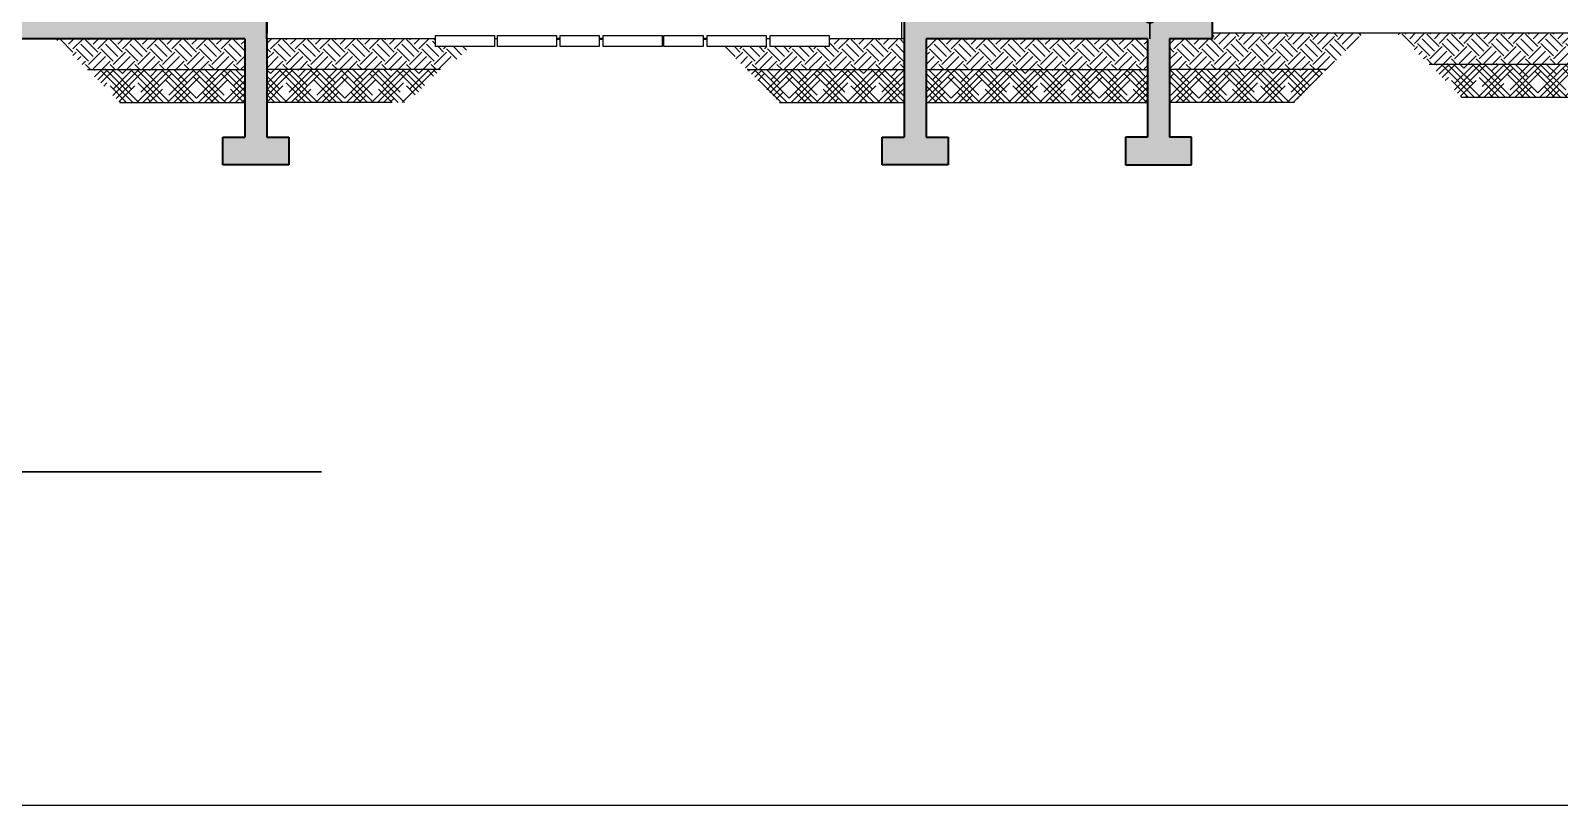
# Model space of a CAD drawing. Header units: metres. Extents: x -44 to 358, y -246 to 48.
# Drawn here: x 324.74 to 338.63, y -0.53 to 6.51 of the extents above; entities that cross this region are included whole.
import ezdxf

# ---------------------------------------------------------------- set-up
doc = ezdxf.new("R2010")
doc.units = ezdxf.units.M
doc.header["$LTSCALE"] = 0.3
doc.header["$PDMODE"] = 3
doc.linetypes.add('CONTINU', pattern=[0])
for name, color, linetype, lineweight in [('A-FLOR', 253, 'Continuous', 0), ('corte', 7, 'Continuous', 30), ('SE-2', 252, 'Continuous', 9)]:
    doc.layers.add(name, color=color, linetype=linetype, lineweight=lineweight)
doc.layers.add('DIMENSIONES', color=7, linetype='Continuous')
doc.layers.add('TEXTOS', color=4, linetype='Continuous')
doc.layers.add('PUERTA', color=2, linetype='Continuous', plot=False)
doc.layers.add('RELLENO SECCION', color=8, linetype='Continuous', lineweight=0, transparency=0.4)
doc.styles.add('ESC100-2mm', font='arial.ttf', dxfattribs={"height": 0.15})
doc.dimstyles.new('DIMS100', dxfattribs={"dimtxt": 0.15, "dimasz": 0.2, "dimexe": 0.1, "dimexo": 0.1, "dimgap": 0.05, "dimtad": 2, "dimzin": 4, "dimdsep": 46, "dimtxsty": 'ESC100-2mm', "dimblk": 'DOTSMALL', "dimcen": 0.1, "dimdle": 0.1, "dimclrd": 256, "dimclre": 256, "dimclrt": 1, "dimadec": 0, "dimazin": 0, "dimtfac": 1, "dimtix": 1, "dimtmove": 2, "dimatfit": 3, "dimfxl": 1, "dimtolj": 1, "dimtzin": 0, "dimlwd": -1, "dimarcsym": 0})
pattern_1 = [(45, (-653.725915, -44.616927), (0.0841899011, 0.1403165019), [0.635, -0.3175]), (135, (-653.725915, -44.616927), (0.0841899011, -0.1403165019), [0.635, -0.3175])]
pattern_2 = [(45, (-653.72592, -44.61693), (1e-17, 0.224506403), [0.15875, -0.15875]), (45, (-653.76801, -44.57483), (1e-17, 0.224506403), [0.15875, -0.15875]), (45, (-653.8101, -44.53274), (1e-17, 0.224506403), [0.15875, -0.15875]), (135, (-653.8101, -44.50467), (-0.224506403, 1e-17), [0.15875, -0.15875]), (135, (-653.76801, -44.46258), (-0.224506403, 1e-17), [0.15875, -0.15875]), (135, (-653.72592, -44.42048), (-0.224506403, 1e-17), [0.15875, -0.15875])]

# ---------------------------------------------------------------- blocks, each defined once
blk = doc.blocks.new('_DotSmall')
at = {"layer": 'PUERTA', "color": 0, "linetype": 'Continuous', "const_width": 0.5}
blk.add_lwpolyline([(-0.0625, 0, 1), (0.0625, 0, 1)], format="xyb", close=True, dxfattribs=at)
blk = doc.blocks.new('*D1136')
at = {"layer": 'DEFPOINTS', "color": 0, "transparency": 16777216}
for p in [(334.911, 6.813), (335.103, 6.813), (335.103, 6.638)]:
    blk.add_point(p, dxfattribs=at)
at = {"layer": 'DIMENSIONES', "transparency": 16777216}
for p, q in [((334.911, 6.813), (334.911, 7.013)), ((334.911, 6.638), (334.911, 6.813)), ((334.911, 6.638), (334.911, 6.438))]:
    blk.add_line(p, q, dxfattribs=at)
at = {"layer": 'DIMENSIONES', "lineweight": -2, "transparency": 16777216}
for p, q in [((335.003, 6.813), (334.911, 6.813)), ((335.003, 6.638), (334.911, 6.638))]:
    blk.add_line(p, q, dxfattribs=at)
at = {"layer": 'DIMENSIONES', "transparency": 16777216, "xscale": 0.2, "yscale": 0.2, "zscale": 0.2}
for p, rotation in [((334.911, 6.813), 270), ((334.911, 6.638), 90)]:
    blk.add_blockref('_DotSmall', p, dxfattribs=dict(at, rotation=rotation))
at = {"layer": 'DIMENSIONES', "color": 5, "transparency": 16777216, "insert": (334.785, 6.726), "char_height": 0.15, "attachment_point": 5, "rotation": 90, "style": 'ESC100-2mm'}
blk.add_mtext('\\A1;.18', dxfattribs=at)

msp = doc.modelspace()

# ---------------------------------------------------------------- hatches: boundary and pattern name
at = {"layer": 'RELLENO SECCION', "linetype": 'CONTINU', "transparency": 33554495}
h = msp.add_hatch(color=256, dxfattribs=at)
h.dxf.hatch_style = 1
h.paths.add_polyline_path([(326.6838503, 10.4383447), (326.6838503, 6.6083447), (320.8838503, 6.6083447), (320.8838503, 6.4383447), (320.8838503, 5.5433447), (320.6838144, 5.5433447), (320.6838144, 5.2933447), (321.2838144, 5.2933447), (321.2838144, 5.5433447), (321.0838503, 5.5433447), (321.0838503, 6.4383447), (326.6838503, 6.4383447), (326.6838503, 5.5433447), (326.4838863, 5.5433447), (326.4838863, 5.2933447), (327.0838863, 5.2933447), (327.0838863, 5.5433447), (326.8838503, 5.5433447), (326.8838503, 6.4383447), (326.8838503, 14.1833456), (327.6338503, 13.9396558), (327.6338503, 13.8383447), (327.7838503, 13.8383447), (327.7838503, 14.0318571), (326.8838503, 14.3242848), (323.8838503, 16.0563356), (320.9503243, 14.3626636), (319.972928, 14.0450883), (319.972928, 13.8383447), (320.122928, 13.8383447), (320.122928, 13.9361069), (320.8838503, 14.1833456), (320.8838503, 13.4383447), (320.9867099, 13.4383447), (320.9867099, 13.4471429), (320.9987099, 13.4471429), (320.9987099, 13.4383447), (321.0838503, 13.4383447), (321.0838503, 14.2665498), (323.3338503, 15.5655879), (323.3338503, 13.4383447), (323.4338503, 13.4383447), (323.4338503, 15.6233229), (323.8838503, 15.8831306), (324.6338503, 15.4501179), (324.6338503, 10.6083447), (323.3338503, 10.6083447), (321.0838503, 10.6083447), (321.0838503, 11.4383447), (320.8838503, 11.4383447), (320.8838503, 10.6383447), (320.2838503, 10.6383447), (320.2838503, 11.4383447), (320.0838503, 11.4383447), (320.0838503, 10.4383447), (320.8838503, 10.4383447), (320.8838503, 9.4383447), (321.0838503, 9.4383447), (321.0838503, 10.4383447), (323.3338503, 10.4383447), (323.3338503, 9.4383447), (323.4338503, 9.4383447), (323.4338503, 10.4383447), (324.6338503, 10.4383447), (324.6338503, 6.6083638), (324.7838503, 6.6083638), (324.7838503, 10.4383447)])
h.paths.add_polyline_path([(324.7838503, 10.6083447), (324.7838503, 15.3635153), (326.6838503, 14.2665498), (326.6838503, 10.6083447)], flags=16)
h.paths.add_polyline_path([(324.7838503, 10.7355796), (324.7838503, 10.7559406), (325.0370756, 10.7113768), (325.0421829, 10.7402179), (325.0456956, 10.7599596), (325.3248941, 10.7108249), (325.3284177, 10.7306838), (325.3482545, 10.7271641), (325.3421634, 10.6873233), (325.0618181, 10.7367557), (325.0543448, 10.6878752)], flags=0)
h.paths.add_polyline_path([(324.7838503, 11.0573114), (324.7838503, 11.0875228), (325.3318942, 11.0875228), (325.3318942, 11.0371705), (325.3016827, 11.0371705), (325.3016827, 11.0573114)], flags=0)
h.paths.add_polyline_path([(324.7838503, 11.4875228), (324.7838503, 11.5177343), (325.3318942, 11.5177343), (325.3318942, 11.4673819), (325.3016827, 11.4673819), (325.3016827, 11.4875228)], flags=0)
edge = h.paths.add_edge_path(flags=0)
edge.add_line((325.6673005, 11.5500625), (325.7869031, 11.5500625))
edge.add_line((325.7869031, 11.5500625), (325.7869031, 11.5300625))
edge.add_line((325.7869031, 11.5300625), (325.6673005, 11.5300625))
edge.add_arc((325.6369031, 11.5400625), 0.032, 18.20995686, 341.79004314, ccw=False)
h.paths.add_polyline_path([(324.7838503, 13.4378752), (324.7838503, 13.4680866), (325.3318942, 13.4680866), (325.3318942, 13.4177343), (325.3016827, 13.4177343), (325.3016827, 13.4378752)], flags=0)
h = msp.add_hatch(color=256, dxfattribs=at)
h.dxf.hatch_style = 1
h.paths.add_polyline_path([(338.8769937, 10.6383447), (338.8769937, 9.8383447), (339.0769937, 9.8383447), (339.0769937, 10.4383447), (340.682928, 10.4383447), (340.682928, 9.8383447), (340.872928, 9.8383447), (340.872928, 9.8883447), (340.872928, 10.6383447)])
h.paths.add_polyline_path([(338.8769937, 6.6083447), (338.8769937, 6.4383447), (340.872928, 6.4383447), (340.872928, 6.6083447)])
h.paths.add_polyline_path([(332.6783891, 6.6083447), (332.6783891, 6.4383447), (335.4792022, 6.4383447), (335.4792022, 6.6383447), (335.0898373, 6.6383447), (335.0898373, 6.6083447)])
h.paths.add_polyline_path([(332.5983891, 10.6083447), (332.5983891, 10.4383447), (332.6783891, 10.4383447), (332.6783891, 9.8383447), (332.8783891, 9.8383447), (332.8783891, 9.8883447), (332.8783891, 10.4383447), (334.872928, 10.4383447), (334.872928, 9.8883447), (334.872928, 9.8383447), (335.072928, 9.8383447), (335.072928, 10.6083447), (334.872928, 10.6083447)])
h = msp.add_hatch(color=256, dxfattribs=at)
h.dxf.hatch_style = 1
h.paths.add_polyline_path([(332.8783891, 6.4383447), (332.6783891, 6.4383447), (332.6783891, 5.5433447), (332.4784251, 5.5433447), (332.4784251, 5.2933447), (333.0784251, 5.2933447), (333.0784251, 5.5433447), (332.8783891, 5.5433447)])
h = msp.add_hatch(color=256, dxfattribs=at)
h.dxf.hatch_style = 1
h.paths.add_polyline_path([(334.8898373, 6.4383447), (335.0898373, 6.4383447), (335.0898373, 5.5433447), (335.2898014, 5.5433447), (335.2898014, 5.2933447), (334.6898014, 5.2933447), (334.6898014, 5.5433447), (334.8898373, 5.5433447)])
at = {"layer": 'SE-2'}
h = msp.add_hatch(dxfattribs=at)
h.set_pattern_fill('EARTH', color=256, scale=0.025, angle=45)
h.set_pattern_definition(pattern_2)
h.paths.add_polyline_path([(324.9613041, 6.4383447), (326.6839222, 6.4383447), (326.6839222, 6.1586461), (325.2553285, 6.1586461)])
h = msp.add_hatch(dxfattribs=at)
h.set_pattern_fill('EARTH', color=256, scale=0.025, angle=45)
h.set_pattern_definition(pattern_2)
h.paths.add_polyline_path([(328.3634311, 6.4383447), (328.3634311, 6.3669032), (328.4181245, 6.3669032), (328.4181245, 6.4383447), (326.8838503, 6.4383447), (326.8838503, 6.1586461), (328.5090967, 6.1586461), (328.7331202, 6.3669032), (328.3912189, 6.3669032), (328.3912189, 6.4383447)])
h = msp.add_hatch(dxfattribs=at)
h.set_pattern_fill('EARTH', color=256, scale=0.025, angle=45)
h.set_pattern_definition(pattern_2)
h.paths.add_polyline_path([(331.9941847, 6.4383447), (331.9941847, 6.3669032), (331.0308717, 6.3669032), (331.2497955, 6.1586461), (332.6783892, 6.1586461), (332.6783892, 6.4383447)])
h = msp.add_hatch(dxfattribs=at)
h.set_pattern_fill('EARTH', color=256, scale=0.025, angle=45)
h.set_pattern_definition([(45, (-645.51993, -44.61693), (1e-17, 0.224506403), [0.15875, -0.15875]), (45, (-645.56202, -44.57483), (1e-17, 0.224506403), [0.15875, -0.15875]), (45, (-645.60412, -44.53274), (1e-17, 0.224506403), [0.15875, -0.15875]), (135, (-645.60412, -44.50467), (-0.224506403, 1e-17), [0.15875, -0.15875]), (135, (-645.56202, -44.46258), (-0.224506403, 1e-17), [0.15875, -0.15875]), (135, (-645.51993, -44.42048), (-0.224506403, 1e-17), [0.15875, -0.15875])])
h.paths.add_polyline_path([(332.8783891, 6.4383447), (334.8899092, 6.4383447), (334.8899092, 6.1586461), (332.8783891, 6.1586461)])
h = msp.add_hatch(dxfattribs=at)
h.set_pattern_fill('EARTH', color=256, scale=0.025, angle=45)
h.set_pattern_definition([(45, (-641.92214, -44.61693), (1e-17, 0.224506403), [0.15875, -0.15875]), (45, (-641.96423, -44.57483), (1e-17, 0.224506403), [0.15875, -0.15875]), (45, (-642.00633, -44.53274), (1e-17, 0.224506403), [0.15875, -0.15875]), (135, (-642.00633, -44.50467), (-0.224506403, 1e-17), [0.15875, -0.15875]), (135, (-641.96423, -44.46258), (-0.224506403, 1e-17), [0.15875, -0.15875]), (135, (-641.92214, -44.42048), (-0.224506403, 1e-17), [0.15875, -0.15875])])
h.paths.add_polyline_path([(336.8525478, 6.4883447), (335.4792022, 6.4883447), (335.4792022, 6.4383447), (335.0897655, 6.4383447), (335.0897655, 6.1586461), (336.5183591, 6.1586461)])
h = msp.add_hatch(dxfattribs=at)
h.set_pattern_fill('EARTH', color=256, scale=0.025, angle=45)
h.set_pattern_definition([(45, (-641.53277, -44.56693), (1e-17, 0.224506403), [0.15875, -0.15875]), (45, (-641.57487, -44.52483), (1e-17, 0.224506403), [0.15875, -0.15875]), (45, (-641.61696, -44.48274), (1e-17, 0.224506403), [0.15875, -0.15875]), (135, (-641.61696, -44.45467), (-0.224506403, 1e-17), [0.15875, -0.15875]), (135, (-641.57487, -44.41258), (-0.224506403, 1e-17), [0.15875, -0.15875]), (135, (-641.53277, -44.37048), (-0.224506403, 1e-17), [0.15875, -0.15875])])
h.paths.add_polyline_path([(337.1544475, 6.4883447), (338.8770656, 6.4883447), (338.8770656, 6.2086461), (337.4484719, 6.2086461)])
h = msp.add_hatch(dxfattribs=at)
h.set_pattern_fill('HOUND', color=256, scale=0.025, angle=45)
h.set_pattern_definition(pattern_1)
h.paths.add_polyline_path([(325.2553285, 6.1586461), (326.6839222, 6.1586461), (326.6839222, 5.8586461), (325.549353, 5.8586461)])
h = msp.add_hatch(dxfattribs=at)
h.set_pattern_fill('HOUND', color=256, scale=0.025, angle=45)
h.set_pattern_definition(pattern_1)
h.paths.add_polyline_path([(328.459106, 6.1586461), (326.8838503, 6.1586461), (326.8838503, 5.8586461), (328.1650815, 5.8586461)])
h = msp.add_hatch(dxfattribs=at)
h.set_pattern_fill('HOUND', color=256, scale=0.025, angle=45)
h.set_pattern_definition(pattern_1)
h.paths.add_polyline_path([(331.2497955, 6.1586461), (332.6783892, 6.1586461), (332.6783892, 5.8586461), (331.54382, 5.8586461)])
h = msp.add_hatch(dxfattribs=at)
h.set_pattern_fill('HOUND', color=256, scale=0.025, angle=45)
h.set_pattern_definition([(45, (-645.51993, -44.616927), (0.0841899011, 0.1403165019), [0.635, -0.3175]), (135, (-645.51993, -44.616927), (0.0841899011, -0.1403165019), [0.635, -0.3175])])
h.paths.add_polyline_path([(332.8783891, 6.1586461), (334.8899092, 6.1586461), (334.8899092, 5.8586461), (332.8783891, 5.8586461)])
h = msp.add_hatch(dxfattribs=at)
h.set_pattern_fill('HOUND', color=256, scale=0.025, angle=45)
h.set_pattern_definition([(45, (-641.922137, -44.616927), (0.0841899011, 0.1403165019), [0.635, -0.3175]), (135, (-641.922137, -44.616927), (0.0841899011, -0.1403165019), [0.635, -0.3175])])
h.paths.add_polyline_path([(336.5183591, 6.1586461), (335.0897655, 6.1586461), (335.0897655, 5.8586461), (336.2243347, 5.8586461)])
h = msp.add_hatch(dxfattribs=at)
h.set_pattern_fill('HOUND', color=256, scale=0.025, angle=45)
h.set_pattern_definition([(45, (-641.53277, -44.566927), (0.0841899011, 0.1403165019), [0.635, -0.3175]), (135, (-641.53277, -44.566927), (0.0841899011, -0.1403165019), [0.635, -0.3175])])
h.paths.add_polyline_path([(337.4484719, 6.2086461), (338.8770656, 6.2086461), (338.8770656, 5.9086461), (337.7424964, 5.9086461)])

# ---------------------------------------------------------------- linework, layer by layer
at = {"layer": 'A-FLOR', "lineweight": 35}
for p, q in [((326.8838503, 6.4883447), (326.8838503, 6.6383447)), ((329.5489613, 6.4383447), (329.5170616, 6.4383447)), ((329.9420509, 6.4383447), (329.9039721, 6.4383447)), ((330.4942797, 6.4383447), (330.4776256, 6.4383447)), ((330.8873693, 6.4383447), (330.8492905, 6.4383447))]:
    msp.add_line(p, q, dxfattribs=at)
at = {"layer": 'corte'}
for p, q in [((326.8838503, 6.4383447), (326.8838503, 14.1833456)), ((332.6783891, 6.6083447), (332.6783891, 5.5433447)), ((335.4792022, 6.4383447), (335.4792022, 6.6383447)), ((326.6838503, 6.4383447), (321.0838503, 6.4383447)), ((326.6838503, 6.4383447), (326.6838503, 5.5433447)), ((326.8838503, 6.4383447), (326.8838503, 5.5433447)), ((334.8898373, 6.4383447), (332.8783891, 6.4383447)), ((332.8783891, 6.4383447), (332.8783891, 5.5433447)), ((334.8898373, 6.4383447), (334.8898373, 5.5433447)), ((335.4792022, 6.4383447), (335.0898373, 6.4383447)), ((335.0898373, 6.4383447), (335.0898373, 5.5433447)), ((326.4838863, 5.5433447), (326.6838503, 5.5433447)), ((326.4838863, 5.2933447), (326.4838863, 5.5433447)), ((326.8838503, 5.5433447), (327.0838863, 5.5433447)), ((327.0838863, 5.5433447), (327.0838863, 5.2933447)), ((332.4784251, 5.5433447), (332.6783891, 5.5433447)), ((332.4784251, 5.2933447), (332.4784251, 5.5433447)), ((332.8783891, 5.5433447), (333.0784251, 5.5433447)), ((333.0784251, 5.5433447), (333.0784251, 5.2933447)), ((334.8898374, 5.5433447), (334.6898014, 5.5433447)), ((334.6898014, 5.5433447), (334.6898014, 5.2933447)), ((335.2898014, 5.5433447), (335.0898373, 5.5433447)), ((335.2898014, 5.2933447), (335.2898014, 5.5433447)), ((327.0838863, 5.2933447), (326.4838863, 5.2933447)), ((333.0784251, 5.2933447), (332.4784251, 5.2933447)), ((334.6898014, 5.2933447), (335.2898014, 5.2933447))]:
    msp.add_line(p, q, dxfattribs=at)
at = {"layer": 'DEFPOINTS', "lineweight": 13}
msp.add_lwpolyline([(301.8600739, 40.2572653), (358.1581595, 40.2572653), (358.1581595, -0.5317386), (301.8600739, -0.5317386)], close=True, dxfattribs=at)
at = {"layer": 'SE-2'}
for p, q in [((332.6533891, 10.4383447), (332.6533891, 6.4383447)), ((328.4181245, 6.4383447), (326.8838503, 6.4383447)), ((328.9814869, 6.4383447), (328.9536991, 6.4383447)), ((329.5489613, 6.4383447), (329.5170616, 6.4383447)), ((329.9420509, 6.4383447), (329.9039721, 6.4383447)), ((330.4942797, 6.4383447), (330.4776256, 6.4383447)), ((330.8873693, 6.4383447), (330.8492905, 6.4383447)), ((331.4586101, 6.4383447), (331.4229439, 6.4383447)), ((332.6783891, 6.4383447), (331.9941847, 6.4383447)), ((338.8769937, 6.4883447), (335.4792022, 6.4883447)), ((325.2553285, 6.1586461, 0.0000008), (326.6839222, 6.1586461, 0.0000008)), ((328.4624538, 6.1586461, 0.0000008), (326.8838503, 6.1586461, 0.0000008)), ((331.2497955, 6.1586461, 0.0000008), (332.6783892, 6.1586461, 0.0000008)), ((332.8783891, 6.1586461), (334.8899092, 6.1586461, 0.0000008)), ((336.5183591, 6.1586461, 0.0000008), (335.0897655, 6.1586461, 0.0000008)), ((337.4484719, 6.2086461, 0.0000008), (338.8770656, 6.2086461, 0.0000008)), ((325.549353, 5.8586461, 0.0000008), (326.6839222, 5.8586461, 0.0000008)), ((328.0184195, 5.8586461, 0.0000008), (326.8838503, 5.8586461, 0.0000008)), ((331.54382, 5.8586461, 0.0000008), (332.6783892, 5.8586461, 0.0000008)), ((332.8783891, 5.8586461), (334.8899092, 5.8586461, 0.0000008)), ((336.2243347, 5.8586461, 0.0000008), (335.0897655, 5.8586461, 0.0000008)), ((337.7424964, 5.9086461, 0.0000008), (338.8770656, 5.9086461, 0.0000008))]:
    msp.add_line(p, q, dxfattribs=at)
for points in [[(328.9536991, 6.4669032), (328.9536991, 6.3669032), (328.4181245, 6.3669032), (328.4181245, 6.4669032)], [(329.5170616, 6.4669032), (329.5170616, 6.3669032), (328.9814869, 6.3669032), (328.9814869, 6.4669032)], [(329.9039721, 6.4669032), (329.9039721, 6.3669032), (329.5489613, 6.3669032), (329.5489613, 6.4669032)], [(330.4776256, 6.4669032), (330.4776256, 6.3669032), (329.9420509, 6.3669032), (329.9420509, 6.4669032)], [(330.8492905, 6.4669032), (330.8492905, 6.3669032), (330.4942797, 6.3669032), (330.4942797, 6.4669032)], [(331.4229439, 6.4669032), (331.4229439, 6.3669032), (330.8873693, 6.3669032), (330.8873693, 6.4669032)], [(331.9941847, 6.4669032), (331.9941847, 6.3669032), (331.4586101, 6.3669032), (331.4586101, 6.4669032)]]:
    msp.add_lwpolyline(points, close=True, dxfattribs=at)
at = {"layer": 'TEXTOS'}
msp.add_line((319.4159396, 2.5010711), (327.3795556, 2.5010711), dxfattribs=at)

# ---------------------------------------------------------------- dimensions: what is measured, and where the dimension line sits
at = {"layer": 'DIMENSIONES'}
dim = msp.add_linear_dim(base=(334.9113965376, 6.8133447196), p1=(335.1026973125, 6.6383447196), p2=(335.1026973125, 6.8133447196), angle=90, dimstyle='DIMS100', override={"dimexe": 0, "dimclrt": 5, "dimfxl": 0.1, "dimfxlon": 1}, dxfattribs=at)
dim.commit()
dim.dimension.update_dxf_attribs({"geometry": '*D1136', "text_midpoint": (334.7848105894, 6.7258447196)})

doc.saveas('drawing.dxf')
